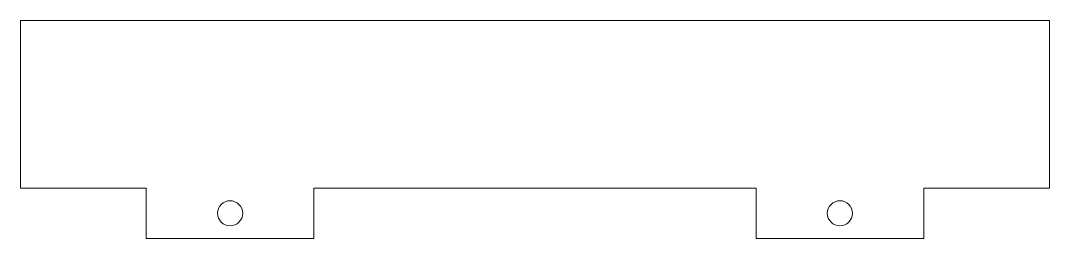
# Model space of a CAD drawing. Header units: millimetres. Extents: x -61 to 61, y -16 to 10.
import ezdxf

# ---------------------------------------------------------------- set-up
doc = ezdxf.new("R2010")
doc.units = ezdxf.units.MM

msp = doc.modelspace()

# ---------------------------------------------------------------- linework, layer by layer
at = {"color": 7, "linetype": 'Continuous', "lineweight": 15}
for p, q in [((61.38, 10), (-61.38, 10)), ((-61.38, 10), (-61.38, -10)), ((61.38, -10), (61.38, 10)), ((-61.38, -10), (-46.38, -10)), ((-46.38, -10), (-46.38, -16)), ((-26.38, -16), (-26.38, -10)), ((-26.38, -10), (26.38, -10)), ((26.38, -10), (26.38, -16)), ((46.38, -10), (61.38, -10)), ((46.38, -16), (46.38, -10)), ((-46.38, -16), (-26.38, -16)), ((26.38, -16), (46.38, -16))]:
    msp.add_line(p, q, dxfattribs=at)
for centre in [(-36.38, -13), (36.38, -13)]:
    msp.add_circle(centre, 1.5, dxfattribs=at)

doc.saveas('drawing.dxf')
